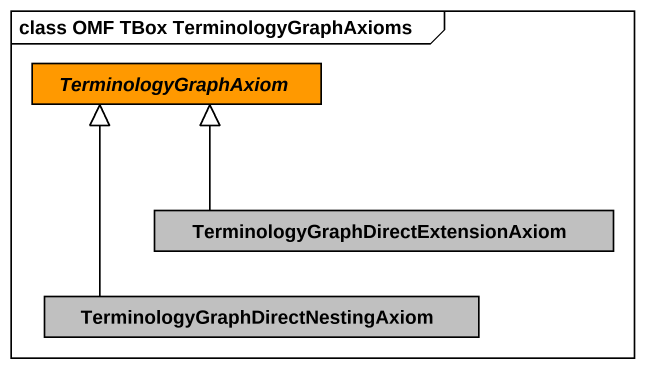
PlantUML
@startuml
mainframe class OMF TBox TerminologyGraphAxioms
hide circle
hide empty members
abstract class TerminologyGraphAxiom #FF9900
class "TerminologyGraphDirectExtensionAxiom" as TerminologyGraphDirectExtens #C0C0C0
class "TerminologyGraphDirectNestingAxiom" as TerminologyGraphDirectNestin #C0C0C0
TerminologyGraphDirectExtens -up-|> TerminologyGraphAxiom
TerminologyGraphDirectNestin -up-|> TerminologyGraphAxiom
@enduml
